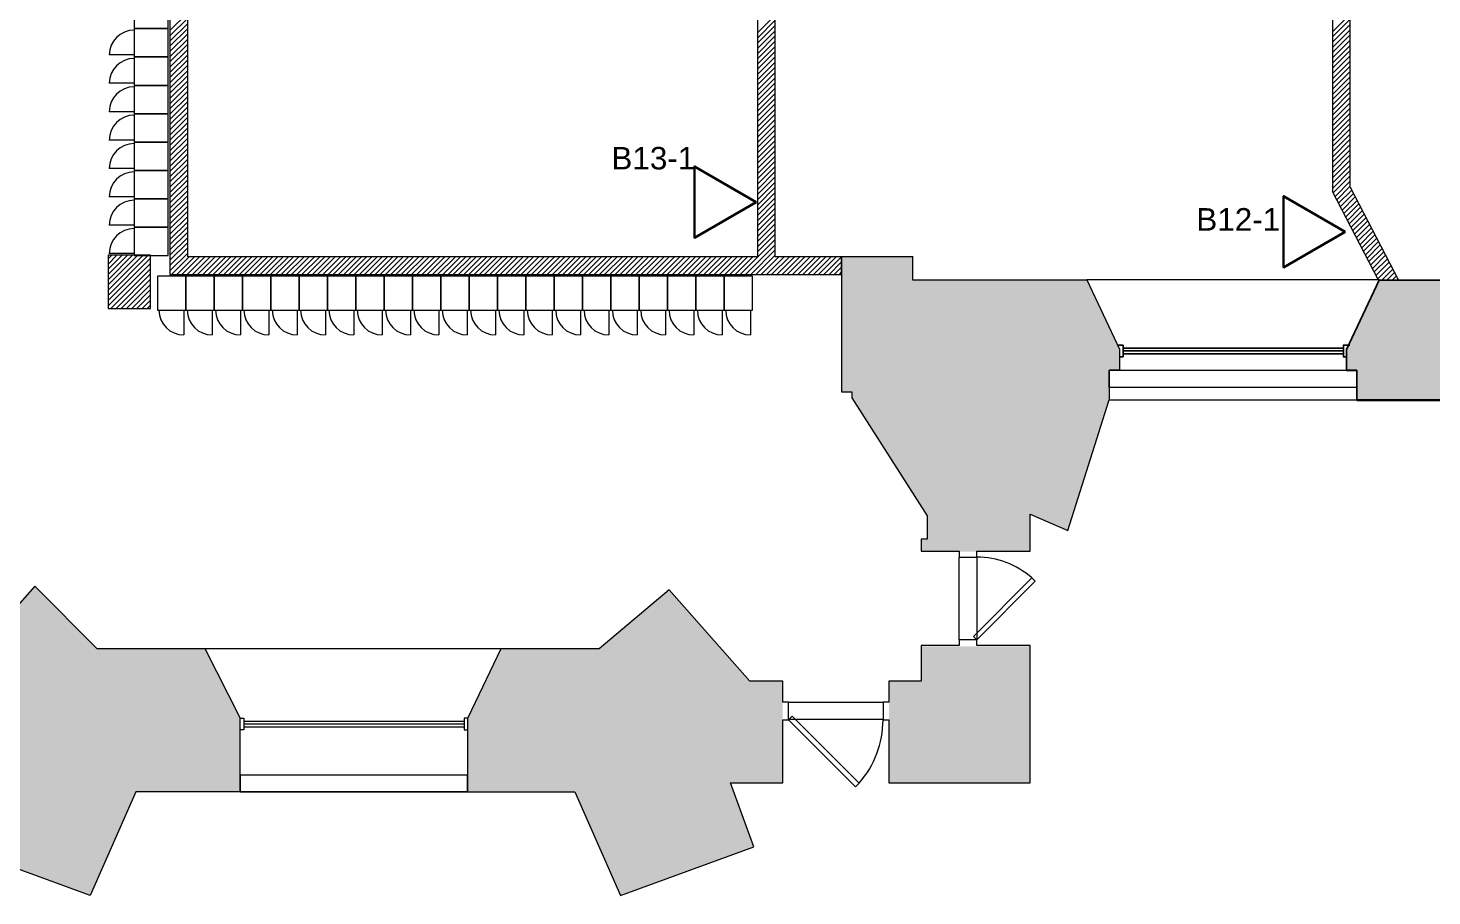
# Model space of a CAD drawing. Header units: inches. Extents: x 891 to 14187, y -1169 to 3232.
# Drawn here: x 2084.5 to 2560.1, y 1606 to 1900 of the extents above; entities that cross this region are included whole.
import ezdxf

# ---------------------------------------------------------------- set-up
doc = ezdxf.new("R2010")
doc.units = ezdxf.units.IN
doc.header["$MEASUREMENT"] = 0
doc.linetypes.add('IMPORT-IMPORT-HIDDEN2', pattern=[0.1875, 0.125, -0.0625])
doc.layers.add('_DROPS_IDFS', color=7, linetype='Continuous')
for name, color, linetype, lineweight in [('_OPTEC_LAYER', 1, 'Continuous', 30), ('A-DEMO-LPC', 7, 'IMPORT-IMPORT-HIDDEN2', 9), ('A-DOOR-EXG', 7, 'Continuous', 9), ('A-DOOR-HEAD', 7, 'IMPORT-IMPORT-HIDDEN2', 9), ('A-Furniture', 7, 'Continuous', 9), ('A-Hatch', 7, 'Continuous', 9), ('A-HATCH-1HR', 7, 'Continuous', 9), ('A-WALL-INT NEW', 7, 'Continuous', 9), ('EX-EXT-CORE', 7, 'Continuous', 9), ('EX-Windows', 7, 'Continuous', 9)]:
    doc.layers.add(name, color=color, linetype=linetype, lineweight=lineweight)
doc.styles.add('Arial', font='arial.ttf', dxfattribs={"height": 7.623})

# ---------------------------------------------------------------- blocks, each defined once
blk = doc.blocks.new('_DATA')
at = {"layer": '_DROPS_IDFS', "color": 1, "lineweight": 30}
blk.add_lwpolyline([(24.61, 42.64), (12.55, 21.75), (36.67, 21.75)], close=True, dxfattribs=at)

msp = doc.modelspace()

# ---------------------------------------------------------------- hatches: boundary and pattern name
at = {"layer": 'A-Hatch'}
for points in [[(2387.07, 1722.62), (2424, 1722.62), (2424, 1735.15), (2436.8, 1729.65), (2450.7, 1773.86), (2450.7, 1783.96), (2454.2, 1783.96), (2454.2, 1790.97), (2443.21, 1814.53), (2384.12, 1814.53), (2384.12, 1822.53), (2360.12, 1822.53), (2360.12, 1776.53), (2363.62, 1776.53), (2363.62, 1774.53), (2389.07, 1734.62), (2389.07, 1726.62), (2387.07, 1726.62)], [(2105.6, 1606.03), (2121.05, 1641.11), (2156.4, 1641.11), (2156.4, 1666.13), (2144.49, 1689.53), (2107.97, 1689.53), (2086.76, 1710.75), (2055.65, 1675.59), (2047.65, 1675.59), (2038.46, 1667.87), (2037.46, 1667.87), (2037.46, 1644.12), (2068.35, 1644.12), (2060.47, 1622.46)], [(2285.22, 1606.03), (2330.35, 1622.46), (2322.46, 1644.12), (2340.16, 1644.12), (2340.16, 1678.62), (2329.07, 1678.62), (2301.72, 1709.46), (2277.97, 1689.53), (2244.65, 1689.53), (2233.4, 1665.99), (2233.4, 1641.11), (2269.77, 1641.11), (2271.54, 1637.07)], [(2376.16, 1644.12), (2424, 1644.12), (2424, 1690.62), (2387.07, 1690.62), (2387.07, 1678.62), (2376.16, 1678.62)]]:
    msp.add_hatch(color=9, dxfattribs=at).paths.add_polyline_path(points)
h = msp.add_hatch(color=9, dxfattribs=at)
h.paths.add_polyline_path([(2568.41, 1751.86), (2618.41, 1751.86), (2618.41, 1773.86), (2647.9, 1773.86), (2647.9, 1783.96), (2651.4, 1783.96), (2651.4, 1790.97), (2642.86, 1809.29), (2641.67, 1809.29), (2638.64, 1814.53), (2542.18, 1814.53), (2531.2, 1790.97), (2531.2, 1783.96), (2534.7, 1783.96), (2534.7, 1773.86), (2568.41, 1773.86)])
h.paths.add_polyline_path([(2768.41, 1751.86), (2818.41, 1751.86), (2818.41, 1773.86), (2846.7, 1773.86), (2846.7, 1783.96), (2850.2, 1783.96), (2850.2, 1790.97), (2837.21, 1814.53), (2739.39, 1814.53), (2728.4, 1790.97), (2728.4, 1783.96), (2731.9, 1783.96), (2731.9, 1773.86), (2768.41, 1773.86)])

# ---------------------------------------------------------------- linework, layer by layer
at = {"layer": 'A-DEMO-LPC', "color": 8}
for p, q in [((2450.7, 1784.15), (2534.7, 1784.15)), ((2450.7, 1778.22), (2450.7, 1784.15)), ((2534.7, 1784.15), (2534.7, 1778.22)), ((2534.7, 1778.22), (2450.7, 1778.22)), ((2233.4, 1646.9), (2156.4, 1646.9)), ((2156.4, 1646.9), (2156.4, 1641.3)), ((2233.4, 1641.3), (2233.4, 1646.9)), ((2156.4, 1641.3), (2233.4, 1641.3))]:
    msp.add_line(p, q, dxfattribs=at)
at = {"layer": 'A-DOOR-EXG', "color": 8}
for points in [[(2405.9, 1692.82), (2425.7, 1712.62), (2424.6, 1713.72), (2404.8, 1693.92)], [(2342.16, 1665.64), (2364.79, 1643.01), (2366.04, 1644.27), (2343.42, 1666.9)]]:
    msp.add_lwpolyline(points, close=True, dxfattribs=at)
for centre, radius, start, end in [((2405.84, 1692.49), 28.33, 48.5347, 89.8762), ((2341.78, 1665.71), 32.38, 318.5347, 359.8762)]:
    msp.add_arc(centre, radius, start, end, dxfattribs=at)
at = {"layer": 'A-DOOR-HEAD', "color": 8}
for p, q in [((2399.9, 1720.82), (2405.9, 1720.82)), ((2399.9, 1692.82), (2399.9, 1720.82)), ((2405.9, 1720.82), (2405.9, 1692.82)), ((2405.9, 1692.82), (2399.9, 1692.82)), ((2342.16, 1671.64), (2374.16, 1671.64)), ((2342.16, 1665.78), (2342.16, 1671.64)), ((2374.16, 1671.64), (2374.16, 1665.78)), ((2374.16, 1665.78), (2342.16, 1665.78))]:
    msp.add_line(p, q, dxfattribs=at)
at = {"layer": 'A-Furniture', "color": 8}
for p, q in [((2120.45, 1890.86), (2112.03, 1890.86)), ((2120.45, 1881.26), (2112.03, 1881.26)), ((2120.45, 1871.66), (2112.03, 1871.66)), ((2120.45, 1862.06), (2112.03, 1862.06)), ((2120.45, 1852.46), (2112.03, 1852.46)), ((2120.45, 1842.86), (2112.03, 1842.86)), ((2120.45, 1833.26), (2112.03, 1833.26)), ((2120.45, 1823.66), (2112.03, 1823.66)), ((2137.27, 1804.46), (2137.27, 1796.05)), ((2146.87, 1804.46), (2146.87, 1796.05)), ((2156.47, 1804.46), (2156.47, 1796.05)), ((2166.07, 1804.46), (2166.07, 1796.05)), ((2175.67, 1804.46), (2175.67, 1796.05)), ((2185.27, 1804.46), (2185.27, 1796.05)), ((2194.87, 1804.46), (2194.87, 1796.05)), ((2204.47, 1804.46), (2204.47, 1796.05)), ((2214.07, 1804.46), (2214.07, 1796.05)), ((2223.67, 1804.46), (2223.67, 1796.05)), ((2233.27, 1804.46), (2233.27, 1796.05)), ((2242.87, 1804.46), (2242.87, 1796.05)), ((2252.47, 1804.46), (2252.47, 1796.05)), ((2262.07, 1804.46), (2262.07, 1796.05)), ((2271.67, 1804.46), (2271.67, 1796.05)), ((2281.27, 1804.46), (2281.27, 1796.05)), ((2290.87, 1804.46), (2290.87, 1796.05)), ((2300.47, 1804.46), (2300.47, 1796.05)), ((2310.07, 1804.46), (2310.07, 1796.05)), ((2319.67, 1804.46), (2319.67, 1796.05)), ((2329.27, 1804.46), (2329.27, 1796.05))]:
    msp.add_line(p, q, dxfattribs=at)
for points in [[(2131.97, 1899.78), (2131.97, 1909.38), (2120.45, 1909.38), (2120.45, 1899.78)], [(2131.97, 1890.18), (2131.97, 1899.78), (2120.45, 1899.78), (2120.45, 1890.18)], [(2131.97, 1880.58), (2131.97, 1890.18), (2120.45, 1890.18), (2120.45, 1880.58)], [(2131.97, 1870.98), (2131.97, 1880.58), (2120.45, 1880.58), (2120.45, 1870.98)], [(2131.97, 1861.38), (2131.97, 1870.98), (2120.45, 1870.98), (2120.45, 1861.38)], [(2131.97, 1851.78), (2131.97, 1861.38), (2120.45, 1861.38), (2120.45, 1851.78)], [(2131.97, 1842.18), (2131.97, 1851.78), (2120.45, 1851.78), (2120.45, 1842.18)], [(2131.97, 1832.58), (2131.97, 1842.18), (2120.45, 1842.18), (2120.45, 1832.58)], [(2131.97, 1822.98), (2131.97, 1832.58), (2120.45, 1832.58), (2120.45, 1822.98)], [(2137.95, 1815.98), (2128.35, 1815.98), (2128.35, 1804.46), (2137.95, 1804.46)], [(2147.55, 1815.98), (2137.95, 1815.98), (2137.95, 1804.46), (2147.55, 1804.46)], [(2157.15, 1815.98), (2147.55, 1815.98), (2147.55, 1804.46), (2157.15, 1804.46)], [(2166.75, 1815.98), (2157.15, 1815.98), (2157.15, 1804.46), (2166.75, 1804.46)], [(2176.35, 1815.98), (2166.75, 1815.98), (2166.75, 1804.46), (2176.35, 1804.46)], [(2185.95, 1815.98), (2176.35, 1815.98), (2176.35, 1804.46), (2185.95, 1804.46)], [(2195.55, 1815.98), (2185.95, 1815.98), (2185.95, 1804.46), (2195.55, 1804.46)], [(2205.15, 1815.98), (2195.55, 1815.98), (2195.55, 1804.46), (2205.15, 1804.46)], [(2214.75, 1815.98), (2205.15, 1815.98), (2205.15, 1804.46), (2214.75, 1804.46)], [(2224.35, 1815.98), (2214.75, 1815.98), (2214.75, 1804.46), (2224.35, 1804.46)], [(2233.95, 1815.98), (2224.35, 1815.98), (2224.35, 1804.46), (2233.95, 1804.46)], [(2243.55, 1815.98), (2233.95, 1815.98), (2233.95, 1804.46), (2243.55, 1804.46)], [(2253.15, 1815.98), (2243.55, 1815.98), (2243.55, 1804.46), (2253.15, 1804.46)], [(2262.75, 1815.98), (2253.15, 1815.98), (2253.15, 1804.46), (2262.75, 1804.46)], [(2272.35, 1815.98), (2262.75, 1815.98), (2262.75, 1804.46), (2272.35, 1804.46)], [(2281.95, 1815.98), (2272.35, 1815.98), (2272.35, 1804.46), (2281.95, 1804.46)], [(2291.55, 1815.98), (2281.95, 1815.98), (2281.95, 1804.46), (2291.55, 1804.46)], [(2301.15, 1815.98), (2291.55, 1815.98), (2291.55, 1804.46), (2301.15, 1804.46)], [(2310.75, 1815.98), (2301.15, 1815.98), (2301.15, 1804.46), (2310.75, 1804.46)], [(2320.35, 1815.98), (2310.75, 1815.98), (2310.75, 1804.46), (2320.35, 1804.46)], [(2329.95, 1815.98), (2320.35, 1815.98), (2320.35, 1804.46), (2329.95, 1804.46)]]:
    msp.add_lwpolyline(points, close=True, dxfattribs=at)
for centre, start, end in [((2120.45, 1890.86), 90, 180), ((2120.45, 1881.26), 90, 180), ((2120.45, 1871.66), 90, 180), ((2120.45, 1862.06), 90, 180), ((2120.45, 1852.46), 90, 180), ((2120.45, 1842.86), 90, 180), ((2120.45, 1833.26), 90, 180), ((2120.45, 1823.66), 90, 180), ((2137.27, 1804.46), 180, 270), ((2146.87, 1804.46), 180, 270), ((2156.47, 1804.46), 180, 270), ((2166.07, 1804.46), 180, 270), ((2175.67, 1804.46), 180, 270), ((2185.27, 1804.46), 180, 270), ((2194.87, 1804.46), 180, 270), ((2204.47, 1804.46), 180, 270), ((2214.07, 1804.46), 180, 270), ((2223.67, 1804.46), 180, 270), ((2233.27, 1804.46), 180, 270), ((2242.87, 1804.46), 180, 270), ((2252.47, 1804.46), 180, 270), ((2262.07, 1804.46), 180, 270), ((2271.67, 1804.46), 180, 270), ((2281.27, 1804.46), 180, 270), ((2290.87, 1804.46), 180, 270), ((2300.47, 1804.46), 180, 270), ((2310.07, 1804.46), 180, 270), ((2319.67, 1804.46), 180, 270), ((2329.27, 1804.46), 180, 270)]:
    msp.add_arc(centre, 8.42, start, end, dxfattribs=at)
at = {"layer": 'A-HATCH-1HR', "color": 8}
for p, q in [((2132.6, 1899.11), (2138.6, 1905.11)), ((2132.6, 1897.34), (2138.6, 1903.34)), ((2331.63, 1898.37), (2337.63, 1904.37)), ((2331.63, 1896.61), (2337.63, 1902.61)), ((2526.43, 1898.72), (2532.43, 1904.72)), ((2526.43, 1896.96), (2532.43, 1902.96)), ((2132.6, 1895.57), (2138.6, 1901.57)), ((2132.6, 1893.8), (2138.6, 1899.8)), ((2132.6, 1892.04), (2138.6, 1898.04)), ((2331.63, 1894.84), (2337.63, 1900.84)), ((2331.63, 1893.07), (2337.63, 1899.07)), ((2526.43, 1895.19), (2532.43, 1901.19)), ((2526.43, 1893.42), (2532.43, 1899.42)), ((2526.43, 1891.65), (2532.43, 1897.65)), ((2132.6, 1890.27), (2138.6, 1896.27)), ((2132.6, 1888.5), (2138.6, 1894.5)), ((2132.6, 1886.73), (2138.6, 1892.73)), ((2331.63, 1891.3), (2337.63, 1897.3)), ((2331.63, 1889.53), (2337.63, 1895.53)), ((2331.63, 1887.77), (2337.63, 1893.77)), ((2526.43, 1889.88), (2532.43, 1895.88)), ((2526.43, 1888.12), (2532.43, 1894.12)), ((2132.6, 1884.96), (2138.6, 1890.96)), ((2132.6, 1883.2), (2138.6, 1889.2)), ((2331.63, 1886), (2337.63, 1892)), ((2331.63, 1884.23), (2337.63, 1890.23)), ((2331.63, 1882.46), (2337.63, 1888.46)), ((2526.43, 1886.35), (2532.43, 1892.35)), ((2526.43, 1884.58), (2532.43, 1890.58)), ((2526.43, 1882.81), (2532.43, 1888.81)), ((2132.6, 1881.43), (2138.6, 1887.43)), ((2132.6, 1879.66), (2138.6, 1885.66)), ((2132.6, 1877.89), (2138.6, 1883.89)), ((2331.63, 1880.7), (2337.63, 1886.7)), ((2331.63, 1878.93), (2337.63, 1884.93)), ((2526.43, 1881.05), (2532.43, 1887.05)), ((2526.43, 1879.28), (2532.43, 1885.28)), ((2526.43, 1877.51), (2532.43, 1883.51)), ((2132.6, 1876.13), (2138.6, 1882.13)), ((2132.6, 1874.36), (2138.6, 1880.36)), ((2132.6, 1872.59), (2138.6, 1878.59)), ((2331.63, 1877.16), (2337.63, 1883.16)), ((2331.63, 1875.39), (2337.63, 1881.39)), ((2331.63, 1873.62), (2337.63, 1879.62)), ((2526.43, 1875.74), (2532.43, 1881.74)), ((2526.43, 1873.97), (2532.43, 1879.97)), ((2132.6, 1870.82), (2138.6, 1876.82)), ((2132.6, 1869.05), (2138.6, 1875.05)), ((2331.63, 1871.86), (2337.63, 1877.86)), ((2331.63, 1870.09), (2337.63, 1876.09)), ((2331.63, 1868.32), (2337.63, 1874.32)), ((2526.43, 1872.21), (2532.43, 1878.21)), ((2526.43, 1870.44), (2532.43, 1876.44)), ((2526.43, 1868.67), (2532.43, 1874.67)), ((2132.6, 1867.29), (2138.6, 1873.29)), ((2132.6, 1865.52), (2138.6, 1871.52)), ((2132.6, 1863.75), (2138.6, 1869.75)), ((2331.63, 1866.55), (2337.63, 1872.55)), ((2331.63, 1864.79), (2337.63, 1870.79)), ((2331.63, 1863.02), (2337.63, 1869.02)), ((2526.43, 1866.9), (2532.43, 1872.9)), ((2526.43, 1865.14), (2532.43, 1871.14)), ((2526.43, 1863.37), (2532.43, 1869.37)), ((2132.6, 1861.98), (2138.6, 1867.98)), ((2132.6, 1860.22), (2138.6, 1866.22)), ((2132.6, 1858.45), (2138.6, 1864.45)), ((2331.63, 1861.25), (2337.63, 1867.25)), ((2331.63, 1859.48), (2337.63, 1865.48)), ((2526.43, 1861.6), (2532.43, 1867.6)), ((2526.43, 1859.83), (2532.43, 1865.83)), ((2132.6, 1856.68), (2138.6, 1862.68)), ((2132.6, 1854.91), (2138.6, 1860.91)), ((2331.63, 1857.71), (2337.63, 1863.71)), ((2331.63, 1855.95), (2337.63, 1861.95)), ((2331.63, 1854.18), (2337.63, 1860.18)), ((2526.43, 1858.06), (2532.43, 1864.06)), ((2526.43, 1856.3), (2532.43, 1862.3)), ((2526.43, 1854.53), (2532.43, 1860.53)), ((2132.6, 1853.14), (2138.6, 1859.14)), ((2132.6, 1851.38), (2138.6, 1857.38)), ((2132.6, 1849.61), (2138.6, 1855.61)), ((2331.63, 1852.41), (2337.63, 1858.41)), ((2331.63, 1850.64), (2337.63, 1856.64)), ((2331.63, 1848.88), (2337.63, 1854.88)), ((2526.43, 1852.76), (2532.43, 1858.76)), ((2526.43, 1850.99), (2532.43, 1856.99)), ((2526.43, 1849.23), (2532.43, 1855.23)), ((2132.6, 1847.84), (2138.6, 1853.84)), ((2132.6, 1846.07), (2138.6, 1852.07)), ((2132.6, 1844.31), (2138.6, 1850.31)), ((2331.63, 1847.11), (2337.63, 1853.11)), ((2331.63, 1845.34), (2337.63, 1851.34)), ((2526.43, 1847.46), (2532.43, 1853.46)), ((2526.43, 1845.69), (2532.43, 1851.69)), ((2132.6, 1842.54), (2138.6, 1848.54)), ((2132.6, 1840.77), (2138.6, 1846.77)), ((2331.63, 1843.57), (2337.63, 1849.57)), ((2331.63, 1841.8), (2337.63, 1847.8)), ((2331.63, 1840.04), (2337.63, 1846.04)), ((2526.65, 1844.15), (2532.43, 1849.92)), ((2527.26, 1842.98), (2532.43, 1848.15)), ((2527.86, 1841.82), (2532.43, 1846.39)), ((2132.6, 1839), (2138.6, 1845)), ((2132.6, 1837.23), (2138.6, 1843.23)), ((2132.6, 1835.47), (2138.6, 1841.47)), ((2331.63, 1838.27), (2337.63, 1844.27)), ((2331.63, 1836.5), (2337.63, 1842.5)), ((2331.63, 1834.73), (2337.63, 1840.73)), ((2528.47, 1840.66), (2532.92, 1845.11)), ((2529.07, 1839.49), (2533.52, 1843.94)), ((2529.68, 1838.33), (2534.13, 1842.78)), ((2530.28, 1837.17), (2534.73, 1841.62)), ((2530.89, 1836.01), (2535.34, 1840.46)), ((2132.6, 1833.7), (2138.6, 1839.7)), ((2132.6, 1831.93), (2138.6, 1837.93)), ((2132.6, 1830.16), (2138.6, 1836.16)), ((2331.63, 1832.97), (2337.63, 1838.97)), ((2331.63, 1831.2), (2337.63, 1837.2)), ((2531.49, 1834.84), (2535.94, 1839.29)), ((2532.1, 1833.68), (2536.55, 1838.13)), ((2532.7, 1832.52), (2537.15, 1836.97)), ((2533.31, 1831.36), (2537.76, 1835.8)), ((2132.6, 1828.4), (2138.6, 1834.4)), ((2132.6, 1826.63), (2138.6, 1832.63)), ((2331.63, 1829.43), (2337.63, 1835.43)), ((2331.63, 1827.66), (2337.63, 1833.66)), ((2331.63, 1825.89), (2337.63, 1831.89)), ((2533.91, 1830.19), (2538.36, 1834.64)), ((2534.52, 1829.03), (2538.97, 1833.48)), ((2535.12, 1827.87), (2539.57, 1832.32)), ((2535.73, 1826.71), (2540.18, 1831.15)), ((2132.6, 1824.86), (2138.6, 1830.86)), ((2132.6, 1823.09), (2138.6, 1829.09)), ((2132.6, 1821.32), (2138.6, 1827.32)), ((2325.8, 1816.53), (2337.63, 1828.36)), ((2327.57, 1816.53), (2337.63, 1826.59)), ((2331.63, 1824.13), (2337.63, 1830.13)), ((2536.33, 1825.54), (2540.78, 1829.99)), ((2536.94, 1824.38), (2541.39, 1828.83)), ((2537.54, 1823.22), (2541.99, 1827.67)), ((2538.15, 1822.05), (2542.6, 1826.5)), ((2111.64, 1821.8), (2112.87, 1823.03)), ((2111.64, 1820.03), (2114.64, 1823.03)), ((2111.64, 1818.27), (2116.41, 1823.03)), ((2111.64, 1816.5), (2118.18, 1823.03)), ((2111.64, 1814.73), (2119.94, 1823.03)), ((2111.64, 1812.96), (2121.71, 1823.03)), ((2111.64, 1811.2), (2123.48, 1823.03)), ((2111.64, 1809.43), (2125.25, 1823.03)), ((2111.64, 1807.66), (2125.98, 1822)), ((2132.6, 1819.56), (2138.6, 1825.56)), ((2132.6, 1817.79), (2138.6, 1823.79)), ((2133.11, 1816.53), (2139.11, 1822.53)), ((2134.88, 1816.53), (2140.88, 1822.53)), ((2136.65, 1816.53), (2142.65, 1822.53)), ((2138.42, 1816.53), (2144.42, 1822.53)), ((2140.18, 1816.53), (2146.18, 1822.53)), ((2141.95, 1816.53), (2147.95, 1822.53)), ((2143.72, 1816.53), (2149.72, 1822.53)), ((2145.49, 1816.53), (2151.49, 1822.53)), ((2147.26, 1816.53), (2153.26, 1822.53)), ((2149.02, 1816.53), (2155.02, 1822.53)), ((2150.79, 1816.53), (2156.79, 1822.53)), ((2152.56, 1816.53), (2158.56, 1822.53)), ((2154.33, 1816.53), (2160.33, 1822.53)), ((2156.09, 1816.53), (2162.09, 1822.53)), ((2157.86, 1816.53), (2163.86, 1822.53)), ((2159.63, 1816.53), (2165.63, 1822.53)), ((2161.4, 1816.53), (2167.4, 1822.53)), ((2163.17, 1816.53), (2169.17, 1822.53)), ((2164.93, 1816.53), (2170.93, 1822.53)), ((2166.7, 1816.53), (2172.7, 1822.53)), ((2168.47, 1816.53), (2174.47, 1822.53)), ((2170.24, 1816.53), (2176.24, 1822.53)), ((2172, 1816.53), (2178, 1822.53)), ((2173.77, 1816.53), (2179.77, 1822.53)), ((2175.54, 1816.53), (2181.54, 1822.53)), ((2177.31, 1816.53), (2183.31, 1822.53)), ((2179.08, 1816.53), (2185.08, 1822.53)), ((2180.84, 1816.53), (2186.84, 1822.53)), ((2182.61, 1816.53), (2188.61, 1822.53)), ((2184.38, 1816.53), (2190.38, 1822.53)), ((2186.15, 1816.53), (2192.15, 1822.53)), ((2187.91, 1816.53), (2193.91, 1822.53)), ((2189.68, 1816.53), (2195.68, 1822.53)), ((2191.45, 1816.53), (2197.45, 1822.53)), ((2193.22, 1816.53), (2199.22, 1822.53)), ((2194.99, 1816.53), (2200.99, 1822.53)), ((2196.75, 1816.53), (2202.75, 1822.53)), ((2198.52, 1816.53), (2204.52, 1822.53)), ((2200.29, 1816.53), (2206.29, 1822.53)), ((2202.06, 1816.53), (2208.06, 1822.53)), ((2203.82, 1816.53), (2209.82, 1822.53)), ((2205.59, 1816.53), (2211.59, 1822.53)), ((2207.36, 1816.53), (2213.36, 1822.53)), ((2209.13, 1816.53), (2215.13, 1822.53)), ((2210.9, 1816.53), (2216.9, 1822.53)), ((2212.66, 1816.53), (2218.66, 1822.53)), ((2214.43, 1816.53), (2220.43, 1822.53)), ((2216.2, 1816.53), (2222.2, 1822.53)), ((2217.97, 1816.53), (2223.97, 1822.53)), ((2219.73, 1816.53), (2225.73, 1822.53)), ((2221.5, 1816.53), (2227.5, 1822.53)), ((2223.27, 1816.53), (2229.27, 1822.53)), ((2225.04, 1816.53), (2231.04, 1822.53)), ((2226.81, 1816.53), (2232.81, 1822.53)), ((2228.57, 1816.53), (2234.57, 1822.53)), ((2230.34, 1816.53), (2236.34, 1822.53)), ((2232.11, 1816.53), (2238.11, 1822.53)), ((2233.88, 1816.53), (2239.88, 1822.53)), ((2235.64, 1816.53), (2241.64, 1822.53)), ((2237.41, 1816.53), (2243.41, 1822.53)), ((2239.18, 1816.53), (2245.18, 1822.53)), ((2240.95, 1816.53), (2246.95, 1822.53)), ((2242.72, 1816.53), (2248.72, 1822.53)), ((2244.48, 1816.53), (2250.48, 1822.53)), ((2246.25, 1816.53), (2252.25, 1822.53)), ((2248.02, 1816.53), (2254.02, 1822.53)), ((2249.79, 1816.53), (2255.79, 1822.53)), ((2251.55, 1816.53), (2257.55, 1822.53)), ((2253.32, 1816.53), (2259.32, 1822.53)), ((2255.09, 1816.53), (2261.09, 1822.53)), ((2256.86, 1816.53), (2262.86, 1822.53)), ((2258.63, 1816.53), (2264.63, 1822.53)), ((2260.39, 1816.53), (2266.39, 1822.53)), ((2262.16, 1816.53), (2268.16, 1822.53)), ((2263.93, 1816.53), (2269.93, 1822.53)), ((2265.7, 1816.53), (2271.7, 1822.53)), ((2267.46, 1816.53), (2273.46, 1822.53)), ((2269.23, 1816.53), (2275.23, 1822.53)), ((2271, 1816.53), (2277, 1822.53)), ((2272.77, 1816.53), (2278.77, 1822.53)), ((2274.54, 1816.53), (2280.54, 1822.53)), ((2276.3, 1816.53), (2282.3, 1822.53)), ((2278.07, 1816.53), (2284.07, 1822.53)), ((2279.84, 1816.53), (2285.84, 1822.53)), ((2281.61, 1816.53), (2287.61, 1822.53)), ((2283.37, 1816.53), (2289.37, 1822.53)), ((2285.14, 1816.53), (2291.14, 1822.53)), ((2286.91, 1816.53), (2292.91, 1822.53)), ((2288.68, 1816.53), (2294.68, 1822.53)), ((2290.45, 1816.53), (2296.45, 1822.53)), ((2292.21, 1816.53), (2298.21, 1822.53)), ((2293.98, 1816.53), (2299.98, 1822.53)), ((2295.75, 1816.53), (2301.75, 1822.53)), ((2297.52, 1816.53), (2303.52, 1822.53)), ((2299.28, 1816.53), (2305.28, 1822.53)), ((2301.05, 1816.53), (2307.05, 1822.53)), ((2302.82, 1816.53), (2308.82, 1822.53)), ((2304.59, 1816.53), (2310.59, 1822.53)), ((2306.35, 1816.53), (2312.35, 1822.53)), ((2308.12, 1816.53), (2314.12, 1822.53)), ((2309.89, 1816.53), (2315.89, 1822.53)), ((2311.66, 1816.53), (2317.66, 1822.53)), ((2313.43, 1816.53), (2319.43, 1822.53)), ((2315.19, 1816.53), (2321.19, 1822.53)), ((2316.96, 1816.53), (2322.96, 1822.53)), ((2318.73, 1816.53), (2324.73, 1822.53)), ((2320.5, 1816.53), (2326.5, 1822.53)), ((2322.26, 1816.53), (2328.26, 1822.53)), ((2324.03, 1816.53), (2330.03, 1822.53)), ((2329.34, 1816.53), (2337.63, 1824.82)), ((2331.1, 1816.53), (2337.63, 1823.06)), ((2332.87, 1816.53), (2338.87, 1822.53)), ((2334.64, 1816.53), (2340.64, 1822.53)), ((2336.41, 1816.53), (2342.41, 1822.53)), ((2338.17, 1816.53), (2344.17, 1822.53)), ((2339.94, 1816.53), (2345.94, 1822.53)), ((2341.71, 1816.53), (2347.71, 1822.53)), ((2343.48, 1816.53), (2349.48, 1822.53)), ((2345.25, 1816.53), (2351.25, 1822.53)), ((2347.01, 1816.53), (2353.01, 1822.53)), ((2348.78, 1816.53), (2354.78, 1822.53)), ((2350.55, 1816.53), (2356.55, 1822.53)), ((2352.32, 1816.53), (2358.32, 1822.53)), ((2354.08, 1816.53), (2360.08, 1822.53)), ((2538.75, 1820.89), (2543.2, 1825.34)), ((2539.36, 1819.73), (2543.81, 1824.18)), ((2539.96, 1818.57), (2544.41, 1823.02)), ((2540.57, 1817.4), (2545.02, 1821.85)), ((2111.64, 1805.89), (2125.98, 1820.23)), ((2112.55, 1805.03), (2125.98, 1818.46)), ((2114.32, 1805.03), (2125.98, 1816.69)), ((2355.85, 1816.53), (2360.12, 1820.8)), ((2357.62, 1816.53), (2360.12, 1819.03)), ((2359.39, 1816.53), (2360.12, 1817.26)), ((2541.18, 1816.24), (2545.62, 1820.69)), ((2541.78, 1815.08), (2546.23, 1819.53)), ((2543.08, 1814.61), (2546.83, 1818.36)), ((2544.85, 1814.61), (2547.44, 1817.2)), ((2116.09, 1805.03), (2125.98, 1814.93)), ((2117.85, 1805.03), (2125.98, 1813.16)), ((2546.61, 1814.61), (2548.04, 1816.04)), ((2548.38, 1814.61), (2548.65, 1814.88)), ((2119.62, 1805.03), (2125.98, 1811.39)), ((2121.39, 1805.03), (2125.98, 1809.62)), ((2123.16, 1805.03), (2125.98, 1807.86)), ((2124.92, 1805.03), (2125.98, 1806.09))]:
    msp.add_line(p, q, dxfattribs=at)
at = {"layer": 'A-WALL-INT NEW', "color": 135, "lineweight": 20}
for p, q in [((2132.6, 2186.34), (2132.6, 1816.53)), ((2331.63, 2186.3), (2331.63, 1822.53)), ((2526.43, 2186.3), (2526.43, 1844.57)), ((2532.43, 1846.04), (2532.43, 2186.3)), ((2138.6, 1860.51), (2138.6, 2180.34)), ((2337.63, 1822.53), (2337.63, 2180.3)), ((2138.6, 1822.53), (2138.6, 1860.5)), ((2331.63, 1822.53), (2138.6, 1822.53)), ((2360.12, 1822.53), (2337.63, 1822.53)), ((2360.12, 1816.53), (2360.12, 1822.53)), ((2132.6, 1816.53), (2360.12, 1816.53))]:
    msp.add_line(p, q, dxfattribs=at)
at = {"layer": 'A-WALL-INT NEW', "color": 8}
for p, q in [((2532.43, 1846.04), (2548.79, 1814.61)), ((2542.02, 1814.61), (2526.43, 1844.57)), ((2125.98, 1823.03), (2111.64, 1823.03)), ((2111.64, 1823.03), (2111.64, 1805.03)), ((2125.98, 1805.03), (2125.98, 1823.03)), ((2360.12, 1816.53), (2360.12, 1822.53)), ((2548.79, 1814.61), (2542.02, 1814.61)), ((2111.64, 1805.03), (2125.98, 1805.03))]:
    msp.add_line(p, q, dxfattribs=at)
at = {"layer": 'EX-EXT-CORE', "color": 8}
for p, q in [((2384.12, 1822.53), (2360.12, 1822.53)), ((2360.12, 1822.53), (2360.12, 1776.73)), ((2384.12, 1822.73), (2384.12, 1814.73)), ((2384.12, 1814.73), (2443.21, 1814.73)), ((2542.18, 1814.73), (2443.21, 1814.73)), ((2443.21, 1814.73), (2454.2, 1791.17)), ((2531.2, 1791.17), (2542.18, 1814.73)), ((2542.18, 1814.53), (2531.2, 1790.97)), ((2542.18, 1814.73), (2638.64, 1814.73)), ((2638.64, 1814.53), (2542.18, 1814.53)), ((2454.2, 1791.17), (2454.2, 1784.15)), ((2531.2, 1784.15), (2531.2, 1791.17)), ((2531.2, 1790.97), (2531.2, 1783.96)), ((2454.2, 1784.15), (2450.7, 1784.15)), ((2450.7, 1784.15), (2450.7, 1774.05)), ((2534.7, 1784.15), (2531.2, 1784.15)), ((2531.2, 1783.96), (2534.7, 1783.96)), ((2534.7, 1774.05), (2534.7, 1784.15)), ((2534.7, 1783.96), (2534.7, 1773.86)), ((2360.12, 1776.73), (2363.62, 1776.73)), ((2363.62, 1776.73), (2363.62, 1774.73)), ((2363.62, 1774.73), (2389.07, 1734.82)), ((2436.8, 1729.85), (2450.7, 1774.05)), ((2450.7, 1774.05), (2534.7, 1774.05)), ((2568.41, 1774.05), (2534.7, 1774.05)), ((2534.7, 1773.86), (2568.41, 1773.86)), ((2389.07, 1734.82), (2389.07, 1726.82)), ((2424, 1722.82), (2424, 1735.35)), ((2424, 1735.35), (2436.8, 1729.85)), ((2389.07, 1726.82), (2387.07, 1726.82)), ((2387.07, 1726.82), (2387.07, 1722.82)), ((2387.07, 1722.82), (2399.9, 1722.82)), ((2399.9, 1722.82), (2399.9, 1720.82)), ((2405.9, 1720.82), (2405.9, 1722.82)), ((2405.9, 1722.82), (2424, 1722.82)), ((2399.9, 1720.82), (2405.9, 1720.82)), ((2086.76, 1710.94), (2055.65, 1675.78)), ((2107.97, 1689.73), (2086.76, 1710.94)), ((2301.72, 1709.66), (2277.97, 1689.73)), ((2329.07, 1678.82), (2301.72, 1709.66)), ((2144.49, 1689.73), (2107.97, 1689.73)), ((2244.65, 1689.73), (2144.49, 1689.73)), ((2156.33, 1666.32), (2144.49, 1689.73)), ((2244.65, 1689.73), (2233.46, 1666.32)), ((2277.97, 1689.73), (2244.65, 1689.73)), ((2399.9, 1690.82), (2387.07, 1690.82)), ((2387.07, 1690.82), (2387.07, 1678.82)), ((2405.9, 1692.82), (2399.9, 1692.82)), ((2399.9, 1692.82), (2399.9, 1690.82)), ((2405.9, 1690.82), (2405.9, 1692.82)), ((2424, 1690.82), (2405.9, 1690.82)), ((2424, 1644.32), (2424, 1690.82)), ((2340.16, 1678.82), (2329.07, 1678.82)), ((2340.16, 1671.64), (2340.16, 1678.82)), ((2387.07, 1678.82), (2376.16, 1678.82)), ((2376.16, 1678.82), (2376.16, 1671.64)), ((2342.16, 1671.64), (2340.16, 1671.64)), ((2342.16, 1665.64), (2342.16, 1671.64)), ((2376.16, 1671.64), (2374.16, 1671.64)), ((2374.16, 1671.64), (2374.16, 1665.64)), ((2156.4, 1666.32), (2156.33, 1666.32)), ((2156.4, 1641.3), (2156.4, 1666.32)), ((2233.46, 1666.32), (2233.4, 1666.32)), ((2233.4, 1666.32), (2233.4, 1641.3)), ((2340.16, 1644.32), (2340.16, 1665.64)), ((2340.16, 1665.64), (2342.16, 1665.64)), ((2374.16, 1665.64), (2376.16, 1665.64)), ((2376.16, 1665.64), (2376.16, 1644.32)), ((2121.05, 1641.3), (2105.6, 1606.22)), ((2156.4, 1641.3), (2121.05, 1641.3)), ((2233.4, 1641.3), (2156.4, 1641.3)), ((2233.4, 1641.3), (2269.77, 1641.3)), ((2269.77, 1641.3), (2285.22, 1606.22)), ((2330.35, 1622.65), (2322.46, 1644.32)), ((2322.46, 1644.32), (2340.16, 1644.32)), ((2376.16, 1644.32), (2424, 1644.32)), ((2105.6, 1606.22), (2060.47, 1622.65)), ((2285.22, 1606.22), (2330.35, 1622.65))]:
    msp.add_line(p, q, dxfattribs=at)
at = {"layer": 'EX-Windows', "color": 8}
for p, q in [((2453.43, 1792.61), (2455.5, 1792.61)), ((2455.5, 1792.61), (2453.43, 1792.61)), ((2453.43, 1792.61), (2455.36, 1792.61)), ((2455.36, 1788.61), (2454.2, 1788.61)), ((2455.5, 1788.61), (2454.33, 1788.61)), ((2454.33, 1788.61), (2455.5, 1788.61)), ((2455.36, 1792.61), (2455.36, 1788.61)), ((2455.36, 1791.61), (2530.03, 1791.61)), ((2455.36, 1790.61), (2530.03, 1790.61)), ((2455.36, 1789.61), (2530.03, 1789.61)), ((2455.5, 1792.61), (2455.5, 1788.61)), ((2455.5, 1788.61), (2455.5, 1792.61)), ((2530.17, 1791.61), (2455.5, 1791.61)), ((2455.5, 1791.61), (2530.17, 1791.61)), ((2530.17, 1790.61), (2455.5, 1790.61)), ((2455.5, 1790.61), (2530.17, 1790.61)), ((2530.17, 1789.61), (2455.5, 1789.61)), ((2455.5, 1789.61), (2530.17, 1789.61)), ((2531.96, 1792.61), (2530.03, 1792.61)), ((2530.03, 1792.61), (2530.03, 1788.61)), ((2530.03, 1788.61), (2531.2, 1788.61)), ((2530.17, 1788.61), (2530.17, 1792.61)), ((2530.17, 1792.61), (2532.24, 1792.61)), ((2532.24, 1792.61), (2530.17, 1792.61)), ((2530.17, 1792.61), (2530.17, 1788.61)), ((2531.33, 1788.61), (2530.17, 1788.61)), ((2530.17, 1788.61), (2531.33, 1788.61)), ((2156.26, 1666.27), (2157.57, 1666.27)), ((2157.57, 1666.27), (2157.57, 1662.27)), ((2157.57, 1665.27), (2232.23, 1665.27)), ((2233.53, 1666.27), (2232.23, 1666.27)), ((2232.23, 1666.27), (2232.23, 1662.27)), ((2157.57, 1662.27), (2156.4, 1662.27)), ((2157.57, 1664.27), (2232.23, 1664.27)), ((2157.57, 1663.27), (2232.23, 1663.27)), ((2232.23, 1662.27), (2233.4, 1662.27))]:
    msp.add_line(p, q, dxfattribs=at)

# ---------------------------------------------------------------- block references
at = {"layer": '_OPTEC_LAYER', "rotation": 269.9999999999999}
for p in [(2288.51, 1865.65), (2488.09, 1855.6)]:
    msp.add_blockref('_DATA', p, dxfattribs=at)

# ---------------------------------------------------------------- texts
at = {"layer": '_OPTEC_LAYER', "char_height": 7.623, "attachment_point": 1, "style": 'Arial'}
for s, insert in [('B13-1', (2282.13, 1859.72)), ('B12-1', (2480.26, 1838.99))]:
    msp.add_mtext_dynamic_manual_height_columns(s, width=5.9059, gutter_width=1, heights=[17.89], dxfattribs=dict(at, insert=insert))

doc.saveas('drawing.dxf')
